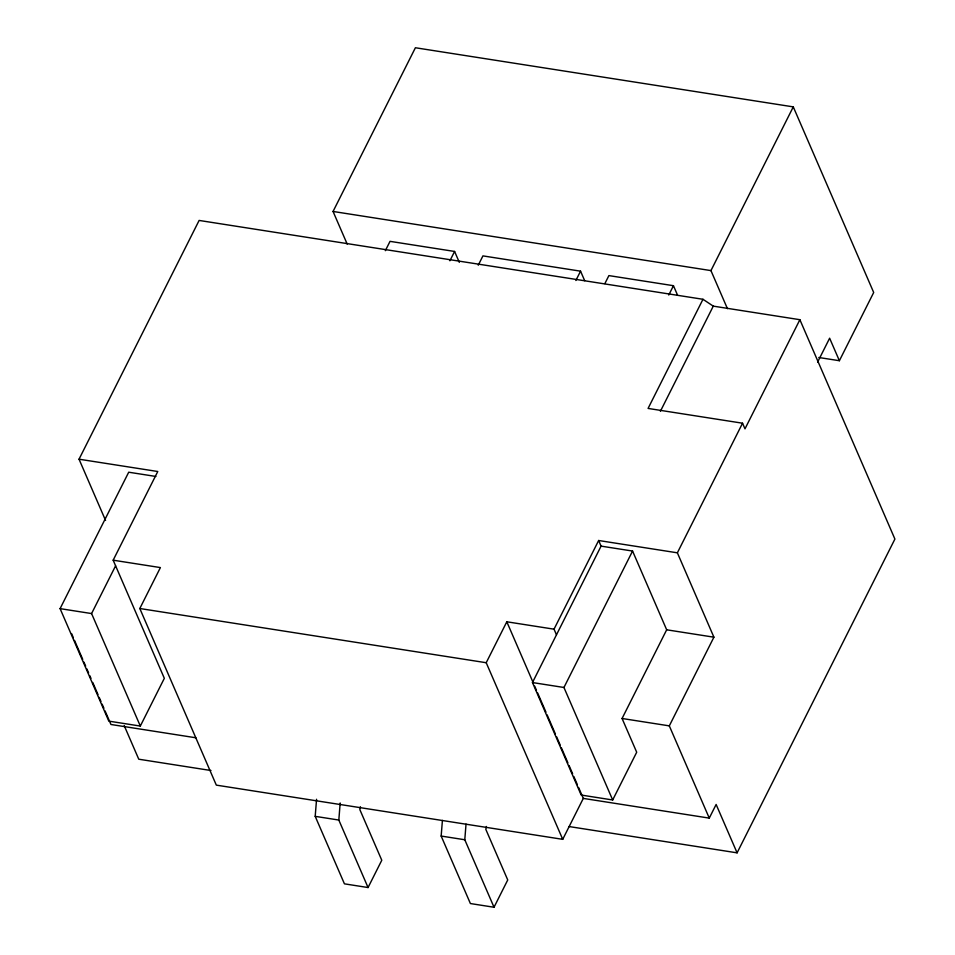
<?xml version="1.0" encoding="UTF-8"?>
<svg xmlns="http://www.w3.org/2000/svg" width="955" height="955" viewBox="0 0 955 955"><rect width="100%" height="100%" fill="white"/><g stroke="black" fill="none" stroke-linecap="round" stroke-linejoin="round"><path stroke-width="1.43" d="M360.429 806.76L359.856 809.637L381.785 860.252L368.057 887.541L344.433 883.841L315.198 816.346L316.559 799.275M368.057 887.541L338.822 820.047L340.183 802.976M486.393 826.469L485.809 829.346L507.738 879.961L494.022 907.25L470.397 903.549L441.162 836.055L442.416 820.417M494.022 907.25L464.787 839.755L466.028 824.105M105.563 520.427L79.038 459.2L199.118 220.438L702.976 299.285L713.278 306.137L799.884 319.698L894.907 539.062L737.093 852.839L569.085 826.553M79.038 459.2L157.766 471.507L113.168 560.191L164.332 678.313L140.313 726.063L108.822 721.132L60.093 608.633L128.71 472.212L155.904 476.461M140.313 726.063L91.585 613.564L115.603 565.814M347.19 244.086L333.056 211.461L415.401 47.75L793.283 106.876L873.694 292.493L839.385 360.715L818.793 357.492M578.563 787.445L583.302 798.404L562.722 839.338L216.319 785.129L139.812 608.514L160.404 567.58L113.168 560.191M385.343 250.688L390.034 241.352L454.592 251.452L459.319 262.362M449.901 260.787L454.592 251.452M478.24 265.227L482.932 255.892L580.556 271.172L584.699 280.71M575.865 280.495L580.556 271.172M604.873 283.599L608.896 275.601L673.454 285.7L677.465 294.964M668.763 295.035L673.454 285.7M562.722 839.338L486.214 662.722L506.807 621.789L554.031 629.178L556.479 634.8M727.435 308.656L710.95 270.599L793.283 106.876M702.976 299.285L648.075 408.43L742.548 423.208L744.984 428.843L799.884 319.698M660.394 411.295L713.278 306.137M554.031 629.178L598.642 540.506L677.37 552.814L713.91 637.188L669.312 725.872L709.267 818.113L583.302 798.404M601.077 546.129L632.568 551.047L666.674 629.799L622.075 718.482L636.699 752.23L612.68 799.98L581.189 795.049L532.46 682.55L601.077 546.129L598.642 540.506M612.68 799.98L563.951 687.481L632.568 551.047M677.37 552.814L742.548 423.208M817.635 362.088L829.632 338.213L839.385 360.715M709.267 818.113L716.131 804.468L737.093 852.839M333.056 211.461L710.95 270.599M666.674 629.799L713.91 637.188M139.812 608.514L486.214 662.722M60.093 608.633L91.585 613.564M532.46 682.55L563.951 687.481M622.075 718.482L669.312 725.872M195.894 737.785L110.947 724.487L105.074 710.926M210.971 770.518L138.762 759.213L124.21 725.621M315.198 816.346L338.822 820.047M441.162 836.055L464.787 839.755M506.807 621.789L533.487 683.398M534.681 686.132L536.459 690.238M537.641 692.984L545.95 712.144M547.131 714.889L555.428 734.061M556.622 736.794L560.179 745.007M561.361 747.741L567.891 762.806M569.073 765.54L572.63 773.765M573.824 776.499L577.381 784.712M71.577 633.595L73.332 637.665M74.514 640.387L82.739 659.38M83.909 662.09L85.675 666.16M86.857 668.87L88.612 672.941M89.794 675.651L90.964 678.36M92.731 682.431L98.019 694.643M99.189 697.353L100.955 701.424M102.125 704.145L103.892 708.204"/></g></svg>
